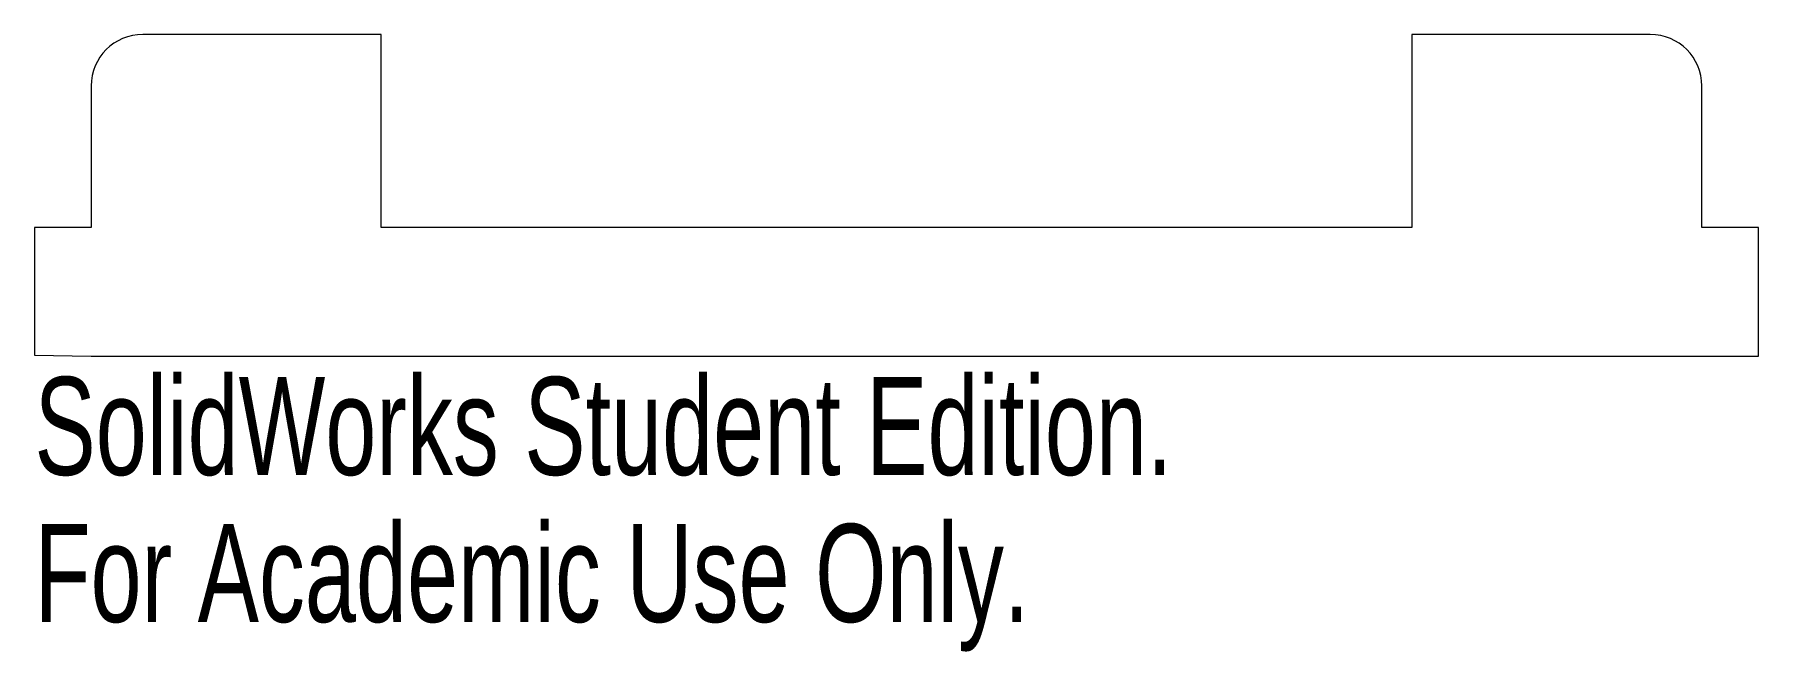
# Model space of a CAD drawing. Header units: inches. Extents: x -0.28 to 3.07, y -0.57 to 0.63.
import ezdxf

# ---------------------------------------------------------------- set-up
doc = ezdxf.new("R2010")
doc.units = ezdxf.units.IN
doc.header["$MEASUREMENT"] = 0
doc.styles.add('SLDTEXTSTYLE0', font='TXT', dxfattribs={"width": 0.7})

msp = doc.modelspace()

# ---------------------------------------------------------------- linework, layer by layer
at = {"color": 7, "linetype": 'Continuous', "lineweight": 15}
for p, q in [((0.3971, 0.625), (-0.0654, 0.625)), ((0.3971, 0.25), (0.3971, 0.625)), ((2.8596, 0.625), (2.3971, 0.625)), ((2.3971, 0.625), (2.3971, 0.25)), ((-0.1654, 0.525), (-0.1654, 0.25)), ((2.9596, 0.25), (2.9596, 0.525)), ((-0.1654, 0.25), (-0.2754, 0.25)), ((-0.2754, 0.25), (-0.2754, 0.0024)), ((2.3971, 0.25), (0.3971, 0.25)), ((3.0696, 0.25), (2.9596, 0.25)), ((3.0696, 0), (3.0696, 0.25)), ((-0.2754, 0.0024), (-0.1654, 0)), ((-0.1654, 0), (3.0696, 0))]:
    msp.add_line(p, q, dxfattribs=at)
for centre, start, end in [((-0.0654, 0.525), 90, 180), ((2.8596, 0.525), 0, 90)]:
    msp.add_arc(centre, 0.1, start, end, dxfattribs=at)

# ---------------------------------------------------------------- texts
at = {"color": 7, "linetype": 'Continuous', "char_height": 0.1903, "attachment_point": 1, "style": 'SLDTEXTSTYLE0'}
for s, insert in [('SolidWorks Student Edition.', (-0.2754, -0.0401)), ('For Academic Use Only.', (-0.2754, -0.3256))]:
    msp.add_mtext(s, dxfattribs=dict(at, insert=insert))

doc.saveas('drawing.dxf')
